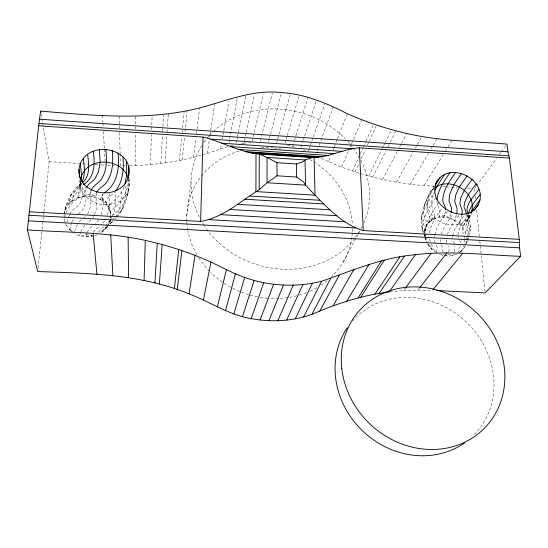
<?xml version="1.0" encoding="UTF-8"?>
<svg xmlns="http://www.w3.org/2000/svg" width="548" height="548" viewBox="0 0 548 548"><rect width="100%" height="100%" fill="white"/><g stroke="black" fill="none" stroke-linecap="round" stroke-linejoin="round"><path stroke-width="0.41" stroke-dasharray="2.74 2.06" d="M464.841 239.284L464.348 244.196L463.437 247.148L461.676 251.059L459.073 252.936M129.623 165.674L135.472 165.599L135.657 133.239M135.678 128.979L135.753 116.203M466.218 213.768L465.684 219.988L462.745 227.797L465.245 232.558L465.759 234.715M468.362 213.706C465.334 221.837 473.088 229.05 468.656 237.024M468.108 215.213C469.65 220.399 471.28 225.762 469.985 231.434M468.143 235.873L467.574 230.776L466.053 227.797L465.91 225.886L466.766 222.31L470.15 213.754M135.472 165.599L150.385 164.647L151.454 134.89M151.638 129.787L152.152 115.333M459.806 252.251C464.786 249.354 466.752 243.1 466.437 237.599M160.817 163.441L162.413 135.39M162.66 131.143L163.626 114.142M434.379 185.662C425.214 199.095 417.871 216.576 423.392 232.859M422.001 214.172C419.631 221.104 426.906 226.091 424.693 232.832M150.385 164.647L165.085 162.948L166.866 135.753M167.147 131.499L167.256 129.801M167.483 126.403L168.318 113.655M425.056 228.338L424.734 232.77C424.577 226.119 429.207 220.275 434.393 216.604L434.461 213.419L432.482 209.411L431.529 203.842L432.461 197.444L434.146 192.478M427.05 243.113L425.611 240.339L425.837 238.455M426.824 224.666L424.83 230.263C426.584 226.776 428.331 222.098 424.947 218.899C422.741 213.357 423.899 207.213 425.741 201.739M430.036 220.234L426.604 225.721L429.68 221.926C431.927 216.755 426.207 212.987 427.029 207.795C427.33 200.178 430.338 192.841 434.434 186.512M165.085 162.948L179.511 160.509L181.765 136.699M182.162 132.445L184.169 111.189M434.495 237.037L434.633 235.578M182.231 159.906L184.518 136.938M185.032 131.835L187.149 110.566M38.038 268.164L41.997 230.119M42.086 229.27L43.498 215.748M43.587 214.898L43.847 212.364M43.936 211.521L49.128 161.639L41.162 114.484M64.239 214.309C65.739 201.465 71.939 190.67 81.721 182.429M65.424 223.269L64.356 220.371L64.534 218.775M445.503 211.117L444.003 217.186C438.79 216.967 433.687 218.59 429.68 221.926L434.393 216.604L433.79 219.131M65.342 209.843C69.329 205.137 68.425 198.554 71.774 193.478M70.774 230.866L66.226 225.447L66.383 224.098M442.825 251.813L442.962 248.34L441.263 244.798M179.511 160.509L193.615 157.358L195.965 138.103M196.472 133.911L196.985 129.725M197.088 128.89L199.643 107.956M186.765 216.179L191.074 181.093M68.11 205.103L72.137 201.15C73.09 193.992 76.501 186.861 82.536 182.655M71.562 222.591L69.548 229.907L73.494 232.468M448.771 251.82L449.059 249.696L448.565 246.196M72.137 201.15L77.193 198.253L79.138 191.327L82.364 185.745M452.401 237.681L452.6 236.229M193.615 157.358L207.322 153.515L209.569 138.404M209.692 137.562L210.062 135.048M210.192 134.205L210.685 130.849M210.809 130.006L214.672 103.983M457.936 234.722C458.964 226.393 464.889 219.823 469.773 213.446M128.807 178.264L128.095 184.655L125.752 192.786L121.944 200.068L119.354 203.404L111.333 210.432L110.278 212.398L110.703 217.666L110.943 217.131L110.621 218.584M461.978 214.83L460.868 219.433L459.121 223.639L462.745 227.797M117.21 217.029C125.93 206.151 129.513 191.91 129.239 178.189M127.389 195.636L129.294 185.498L128.821 179.902M460.272 245.867L458.539 252.018M467.814 220.584L468.636 217.172M207.322 153.515L220.591 149.001L221.324 144.788M222.344 138.891L222.926 135.52M223.07 134.678L223.659 131.308M223.803 130.465L228.913 100.976M467.999 237.373L466.074 244.031M470.266 226.173L469.691 229.406L467.259 236.03M228.975 142.343L229.441 139.856M229.598 139.021L237.216 98.345M421.611 219.453C423.029 209.329 428.803 200.609 434.489 192.396M236.339 142.87L236.846 140.377M237.01 139.548L237.517 137.055M237.681 136.226L238.353 132.904M238.524 132.068L246.073 94.674M424.488 235.25L424.597 234.729L425.748 239.702M64.246 213.35L66.301 204.623M241.579 143.555L243.97 143.131L246.134 133.157M246.312 132.328L254.423 94.92M429.522 232.914C431.091 223.392 436.914 215.385 442.448 207.767M65 216.659L65.308 215.254M436.557 252.827L431.886 249.45L428.132 245.189L428.358 244.175L436.722 252.375L437.277 247.47L435.653 244.312M110.463 219.31L109.819 222.207L108.031 225.488M66.849 222.056L69.555 214.864M110.367 219.152L109.525 222.872L110.943 217.131M434.811 234.804C436.55 225.927 442.257 218.604 447.456 211.473M252.238 141.459L263.232 94.105M65.02 209.768C66.719 197.944 82.262 194.081 80.227 180.97C80.844 186.964 80.857 193.684 77.275 198.835C72.329 202.486 67.849 207.171 66.007 213.199M79.186 188.444L81.049 180.73M128.554 190.245C126.684 200.253 121.142 209.754 112.306 215.09M260.396 141.179L272.322 93.057M77.193 198.253L82.906 196.595L84.707 190.69L86.851 186.861M74.528 231.372L77.432 224.221M450.833 213.939L449.442 218.166L439.085 216.282L438.667 217.522M268.575 141.473L269.219 139.034M269.431 138.219L270.294 134.959M270.507 134.144L281.042 94.235M80.282 232.989L79.529 235.832L85.584 236.846L91.742 236.462L93.934 235.804M456.388 215.296L454.58 220.351L459.121 223.639M452.696 235.51C454.436 227.701 459.738 221.44 464.492 215.275M103.332 193.739L101.312 196.972L105.6 201.301L108.751 206.322L110.278 212.398C108.326 204.979 102.044 199.527 94.886 197.287L96.174 193.622M276.74 142.316L277.418 139.877M277.651 139.069L290.392 93.585M100.305 199.602L101.312 196.972L104.86 203.055L107.346 198.554L114.655 192.218M91.742 236.462L92.098 235.25L86.146 234.832L79.529 235.832L74.069 233.448M285.083 142.898L285.803 140.466M286.042 139.658L287.001 136.425M287.241 135.609L298.776 96.763M101.312 214.761L103.243 204.925L102.524 193.917M287.796 145.288L292.591 146.446L294.358 140.802M294.612 140L295.625 136.774M295.872 135.966L308.003 97.284M107.497 215.261L109.703 204.746L109.134 193.499M300.962 147.302L303.085 140.891M303.352 140.089L304.407 136.877M304.674 136.075L316.073 101.592M124.053 186.491L124.828 184.142M308.366 151.09L309.202 148.7M309.476 147.898L310.312 145.508M310.586 144.713L311.696 141.521M311.976 140.726L313.079 137.534M313.36 136.74L324.731 104.045M80.488 183.128C79.241 189.807 71.514 191.697 69.069 197.773M466.766 222.31L471.129 213.056M441.181 234.071L445.73 224.201L452.675 214.617M466.622 242.764L467.382 240.654M467.643 239.949L468.403 237.832L467.56 239.798M316.97 151.406L318.998 145.864M319.285 145.069L333.163 107.031M447.326 234.27L451.703 225.07L459.156 215.001M439.578 254.108L441.839 255.073L442.277 253.93L443.736 254.532M80.803 231.653L82.659 227.858L85.748 224.18M423.83 206.733C427.077 200.369 428.228 192.218 434.502 188.005M434.345 186.135C397.882 184.71 361.714 176.497 328.41 161.537L330.581 156.057M333.061 149.789L333.985 147.439M334.301 146.652L337.089 139.603M337.397 138.815L347.316 113.744M86.892 233.003L85.584 236.846L92.098 235.25M94.42 214.706C97.51 208.089 96.962 200.623 96.078 193.581M341.616 167.065L348.569 150.782M350.22 146.905L351.213 144.583M351.549 143.809L361.81 119.772M123.793 187.279C121.923 196.52 112.285 199.897 108.285 207.418L105.6 201.301M101.401 232.455L106.798 227.66L108.545 224.406M112.463 216.2C116.231 208.589 116.094 199.904 115.388 191.649M352.494 170.983L359.81 154.831M360.159 154.063L362.947 147.912M363.29 147.145L365.728 141.761M366.078 140.987L373.743 124.067M355.077 171.914L358.954 163.475M361.07 158.865L365.304 149.652M367.413 145.049L368.825 141.98M369.181 141.206L376.579 125.088M120.745 211.795C125.143 203.589 125.937 194.095 125.156 184.964M368.742 176.079L381.833 149.446M382.209 148.686L383.326 146.405M383.703 145.638L384.826 143.357M385.196 142.596L391.553 129.664M372.756 177.079L386.066 150.508M387.97 146.713L389.875 142.918M390.251 142.158L395.957 130.773M71.939 221.844L75.028 216.816M91.126 190.3L88.961 196.253L82.906 196.595L77.275 197.664M465.245 232.558C468.006 227.208 470.102 220.926 468.403 214.912L469.705 219.864M382.538 179.525L397.177 151.597M399.547 147.063L401.129 144.049M401.526 143.288L406.671 133.479M466.218 242.586L466.999 241.113M343.288 261.869L357.591 235.078M357.988 234.339L359.974 230.619A90.235 79.097 18 0 1 355.303 237.613M464.594 247.175L465.259 245.936M87.598 213.836C91.948 206.726 91.208 198.006 90.064 190.142M92.92 217.583L93.749 216.09M396.41 182.251L412.822 152.748M415.281 148.323L416.925 145.371M417.336 144.631L421.85 136.521M87.139 232.4L89.797 228.297L93.242 225.413M106.798 227.66L107.62 226.208M93.4 232.4L95.373 229.502L99.914 225.982M108.97 223.673L110.573 220.94M98.592 232.229L100.627 229.194L104.805 226.043M410.288 184.238L428.399 153.44M430.988 149.035L432.715 146.104M433.146 145.371L437.023 138.774M111.176 218.673L111.881 217.488M107.072 225.947L104.332 228.53L102.709 231.694L108.079 225.255M115.697 217.179C120.957 208.946 121.786 198.787 120.868 189.279M123.334 207.302L118.628 214.042L115.936 216.611M70.822 202.445L72.281 200.054L68.274 203.712M424.111 185.484L443.229 154.598M445.456 151.008L447.675 147.419M448.12 146.7L452.121 140.233M78.994 186.772L81.262 183.148M434.352 187.717L427.529 198.321C423.111 222.762 461.204 235.907 472.157 212.925M435.722 197.897C429.015 207.562 421.2 218.823 422.892 231.27M438.434 203.144C431.824 212.528 423.981 223.42 425.543 235.599M69.87 214.234C72.11 208.857 78.583 207.206 80.72 201.89C83.2 196.198 82.7 189.855 81.727 183.888M474.911 187.998L475.911 186.621M476.411 185.936L496.454 158.516M499.461 154.399L500.968 152.344M501.468 151.659L505.975 145.487M389.998 291.913L403.506 290.632L404.513 289.276M470.376 215.172C466.786 220.385 460.704 227.283 463.272 234.051M98.722 220.022L95.222 224.016M104.593 220.995L101.031 225.057M403.506 290.632L417.925 290.091L419.48 288.097M110.114 220.454L105.928 225.125M79.241 221.7L81.481 219.406M91.03 219.967L86.92 223.2M112.587 221.399L109.723 224.118L113.121 221.214L109.292 223.865M114.977 219.453L116.21 218.282M107.264 226.605L99.633 232.832M430.728 221.221L433.948 218.652M459.745 252.046L462.149 250.176M78.131 213.754C87.344 208.589 86.762 195.972 85.18 187.094M83.755 217.748L85.262 216.645M112.511 219.131L114.244 217.926M82.906 196.595L89.529 194.095L95.249 195.985L88.961 196.253L94.886 197.287M456.977 254.197L452.806 255.669L447.387 256.039L441.839 255.073M220.591 149.001L228.201 146.494M94.66 235.585L97.578 234.702M230.544 145.905L233.667 145.124M243.97 143.131L251.237 142.377M125.437 165.722L120.423 165.791L120.142 154.687M417.925 290.091L432.379 290.378M107.812 165.304L114.539 165.565M49.128 161.639L89.125 164.181M95.078 164.558L100.188 164.886M101.038 164.941L105.291 165.208M442.866 186.676L445.428 186.841M446.278 186.895L450.538 187.163M451.394 187.217L457.361 187.594M467.588 188.245L470.999 188.464M436.914 200.917C436.667 206.322 441.873 210.74 439.085 216.282L444.723 215.145L449.442 218.166L454.84 219.81M292.591 146.446L294.94 147.186M303.496 150.097L305.031 150.693M444.469 254.834L447.387 256.039L448.134 254.142L452.806 255.669L454.621 250.47L454.922 245.901M449.442 218.166L454.58 220.351M321.587 158.276L328.41 161.537M69.671 228.954L72.87 231.77M100.448 199.095L103.695 202.185M463.396 226.509L459.621 222.625L460.306 225.002M428.358 244.175L431.886 249.45L432.393 246.381L431.564 243.73M423.892 234.441L425.221 236.592M425.659 237.291L428.385 241.915M454.443 243.929L452.449 239.538M427.413 243.805L428.132 245.189M65.692 223.995L66.226 225.447M108.751 206.322L110.58 211.72L110.888 216.357M421.727 226.297L422.741 229.544L424.604 232.708M429.516 238.99L430.365 241.784M435.105 243.079L434.359 238.49M467.643 214.679L468.204 216.809M446.757 242.737L446.339 239.353M424.796 233.53L425.378 235.989M457.964 236.318L458.244 237.517M459.82 240.421L460.354 242.737M424.81 236.702L425.611 240.339L425.029 237.133M464.279 235.969L464.848 238.599M424.597 234.729L424.885 236.332M79.85 180.052C78.028 205.753 118.711 214.652 128.109 190.971L128.006 180.532M474.41 188.683L474.76 192.067M475.198 196.307L475.459 198.849M476.589 209.863L479.295 236.126M479.822 241.209L481.219 254.765M481.302 255.615L484.973 291.2M440.181 239.62L440.318 242.058M102.517 115.498L102.894 122.238M102.942 123.081L103.127 126.451M103.408 131.506L104.353 148.357M104.401 149.2L105.243 164.366M64.054 215.049L64.226 218.09M64.267 218.851L64.356 220.371M119.176 116.265L119.478 128.218M119.587 132.486L120.122 153.83M110.58 211.72L110.703 217.666M362.338 226.221A90.235 79.097 18 0 1 360.385 229.9M354.782 238.291A90.235 79.097 18 0 1 208.63 231.777M208.117 231.112A90.235 79.097 18 0 1 204.726 226.386M204.267 225.701A90.235 79.097 18 0 1 202.534 222.94M199.301 217.042A90.235 79.097 18 0 1 202.233 144.905M204.082 142.179A90.235 79.097 18 0 1 206.575 138.884M207.103 138.24A90.235 79.097 18 0 1 208.726 136.336M209.288 135.705A90.235 79.097 18 0 1 212.788 132.082M213.398 131.499A90.235 79.097 18 0 1 345.487 139.014M347.816 141.494A90.235 79.097 18 0 1 350.042 144.056M350.583 144.713A90.235 79.097 18 0 1 352.679 147.357M353.179 148.022A90.235 79.097 18 0 1 358.789 156.523M360.858 160.304A90.235 79.097 18 0 1 363.742 223.194M352.261 232.873A83.645 74.672 17.8 0 1 331.424 276.884M327.149 280.686A83.645 74.672 17.8 0 1 321.135 285.118M316.854 287.755A83.645 74.672 17.8 0 1 309.517 291.454M306.469 292.721A83.645 74.672 17.8 0 1 297.756 295.584M296.948 295.797A83.645 74.672 17.8 0 1 288.741 297.496M287.899 297.619A83.645 74.672 17.8 0 1 279.357 298.448M278.5 298.482A83.645 74.672 17.8 0 1 268.315 298.297M267.486 298.228A83.645 74.672 17.8 0 1 258.314 297.002M257.485 296.845A83.645 74.672 17.8 0 1 249.326 294.872M248.525 294.639A83.645 74.672 17.8 0 1 240.579 291.865M239.791 291.543A83.645 74.672 17.8 0 1 231.407 287.597M230.667 287.207A83.645 74.672 17.8 0 1 210.72 272.493M209.528 271.308A83.645 74.672 17.8 0 1 199.02 258.245M196.869 254.738A83.645 74.672 17.8 0 1 188.012 231.242M187.854 230.407A83.645 74.672 17.8 0 1 187.135 225.358M187.046 224.516A83.645 74.672 17.8 0 1 186.854 221.995M186.813 221.159A83.645 74.672 17.8 0 1 200.924 176.675M201.452 176.004A83.645 74.672 17.8 0 1 239.723 150.871M261.293 147.481A83.645 74.672 17.8 0 1 272.966 147.864M273.801 147.953A83.645 74.672 17.8 0 1 282.98 149.399M309.668 159.42A83.645 74.672 17.8 0 1 313.257 161.55M313.963 161.996A83.645 74.672 17.8 0 1 352.343 224.406M352.433 228.626A83.645 74.672 17.8 0 1 352.316 232.023M352.535 320.977A83.303 75.158 44 0 1 466.286 322.06A83.303 75.158 44 0 1 473.13 435.804"/><path stroke-width="0.82" d="M29.126 211.781L200.609 221.426C223.187 217.625 240.36 201.363 259.204 189.724L259.245 154.043C239.442 152.447 222.152 141.514 203.055 137.075L38.682 125.793L27.4 229.9L37.689 271.541C88.625 273.253 141.179 274.144 189.06 293.886C209.911 301.811 228.865 314.922 251.224 318.628C271.342 322.43 292.454 321.19 311.826 314.415C336.513 303.674 362.303 295.112 389.155 291.995L415.418 254.69C450.401 250.463 485.59 255.046 520.6 256.341L519.586 247.819L519.299 239.339L509.407 158.105L507.928 151.789L506.975 144.117C473.493 141.295 439.551 141.131 406.671 133.479C386.319 128.787 366.434 122.156 347.316 113.744C326.731 103.168 304.859 94.016 281.473 92.605C253.073 89.256 226.434 100.811 199.643 107.956C147.542 121.101 93.386 115.429 40.593 111.114L38.682 125.793M256.012 153.646L255.909 191.581L315.045 195.191C329.04 209.384 343.63 224.776 363.29 230.571L519.299 239.339M200.609 221.426L203.055 137.075M144.083 280.432L145.295 240.373C106.593 231.879 66.726 232.647 27.4 229.9M437.099 181.415C423.782 207.377 471.903 229.941 479.986 199.917C484.24 176.545 446.825 160.872 435.742 183.539M154.92 283.042L157.283 243.285M159.358 284.111L162.201 244.483L145.295 240.373M437.044 199.486C438.064 189.341 444.455 180.84 449.935 172.647M174.367 288.597L178.792 249.477L162.201 244.483M177.189 289.611L181.915 250.6M451.182 212.576L451.442 207.671L448.963 200.842L449.805 193.889L453.833 184.724L461.532 173.415M81.049 180.73L81.563 175.483L80.309 163.742C90.55 138.171 137.096 149.446 127.985 178.121C118.115 204.479 70.336 192.807 80.309 163.742M456.785 213.83L457.135 208.391L454.73 201.548L455.58 195.376L459.416 186.902L467.129 175.826M461.978 214.83L462.19 210.439L459.861 203.603L460.697 198.123L464.368 190.259L472.088 179.401M189.06 293.886L195.054 255.341L178.792 249.477M203.418 299.962L210.939 262.054L195.054 255.341M125.088 183.361L126.739 174.559L126.574 161.434M217.405 306.812L226.42 269.616L210.939 262.054M80.611 179.401C84.789 156.31 122.012 156.742 128.225 178.374M225.502 310.682L235.38 273.89L226.42 269.616M233.873 313.956L244.641 277.514L235.38 273.89M468.362 213.706C470.232 206.247 475.822 200.589 480.185 194.533M242.463 316.614L254.149 280.466C276.124 286.337 299.571 286.878 321.655 281.234C352.343 270.568 382.593 257.402 415.418 254.69M263.759 282.706L251.224 318.628M471.383 212.35C477.719 192.985 450.956 176.079 435.126 187.567M260.074 319.991L273.603 284.261M268.965 320.696L283.419 285.09M277.829 320.738L293.201 285.193M286.611 320.121L302.88 284.583M295.235 318.854L312.387 283.254M82.001 181.847C85.714 174.661 84.173 166.291 83.289 158.653M435.037 190.272L437.003 186.245L444.702 174.353M303.661 316.95L321.655 281.234M91.126 190.3C93.27 184.998 99.366 183.162 101.969 178.189C107.182 169.517 106.86 158.968 105.826 149.275M311.826 314.415L330.622 278.535M96.544 192.93C98.784 187.615 105.038 185.841 107.6 180.71C113.176 171.682 113.217 160.639 112.203 150.426M319.669 311.291L339.233 275.178M333.143 305.757L354.015 269.253M470.766 212.542L479.986 199.917M346.863 301.064L369.064 264.246M358.132 297.948L381.415 260.937M360.796 297.208L384.34 260.149M435.338 185.101L440.325 177.34M455.676 172.332C450.141 180.477 443.544 188.978 442.832 199.212C442.174 203.116 445.771 205.89 445.565 209.672M374.907 294.18L399.8 256.964M86.851 186.861L89.577 183.587L94.804 179.066L98.455 171.908L100.154 162.092L99.332 149.583M379.065 293.543L404.356 256.3M476.089 183.923L468.328 194.602L464.779 201.993L463.95 206.939L465.622 210.781L466.218 213.768M405.013 288.597L431.146 253.313M478.849 189.081C474.911 195.958 465.17 203.678 467.328 212.72M115.587 190.978C123.088 181.354 123.964 168.414 122.93 156.714M474.136 210.336L478.267 204.87M420.001 287.433L446.949 252.834M432.913 289.728L462.793 253.238M83.467 184.525C94.783 177.778 95.277 162.866 93.139 151.337M520.6 256.341L485.144 292.892L436.633 290.577M259.204 189.724L267.075 182.724L277.021 175.798L296.571 177.045L303.667 182.1L305.558 185.128L315.045 195.191L314.073 157.516C329.663 157.16 343.767 148.905 359.296 147.796L509.407 158.105M82.536 182.655C90.639 175.983 88.687 163.468 87.666 154.426M104.284 192.759C117.484 184.573 119.772 167.072 118.032 152.961M312.326 157.577L259.245 154.043L267.006 157.427L276.925 162.688L296.352 163.962L303.25 161.598L305.024 159.941L312.326 157.577L314.073 157.516M28.4 220.844L519.586 247.819M208.959 219.666L355.453 227.954M28.88 215.248L519.312 242.579M229.352 209.459L337.047 215.734M220.255 214.624L345.13 221.789M249.922 196.033L319.772 200.253M244.901 199.246L323.841 203.972M237.455 204.308L330.067 209.781M238.085 149.405L328.279 155.461M245.285 151.584L322.43 156.742M250.162 152.481L318.559 157.05M252.012 153.111L317.148 157.461M39.079 123.478L508.77 155.872M210.946 139.117L351.946 148.761M221.659 143.192L342.329 151.385M230.318 146.604L334.807 153.659M39.689 119.204L507.928 151.789M244.641 277.514L254.149 280.466M40.593 111.114L40.874 112.799M79.302 175.107L79.487 176.757M78.946 169.353L79.864 177.648M93.112 233.421L96.948 274.37M110.717 234.832L112.847 275.555M359.296 147.796L363.29 230.571M296.352 163.962L296.571 177.045M128.122 237.147L128.568 277.583M276.925 162.688L277.021 175.798M128.718 166.818L128.787 175.812M464.738 442.791A83.303 75.158 44 0 1 361.838 430.166A83.303 75.158 44 0 1 347.329 327.683M305.558 185.128L267.075 182.724L267.006 157.427L305.024 159.941L305.558 185.128M341.753 368.283A85.837 77.028 43.4 0 0 471.444 438.544A85.837 77.028 43.4 0 0 456.011 297.728A85.837 77.028 43.4 0 0 341.753 368.283"/></g></svg>
